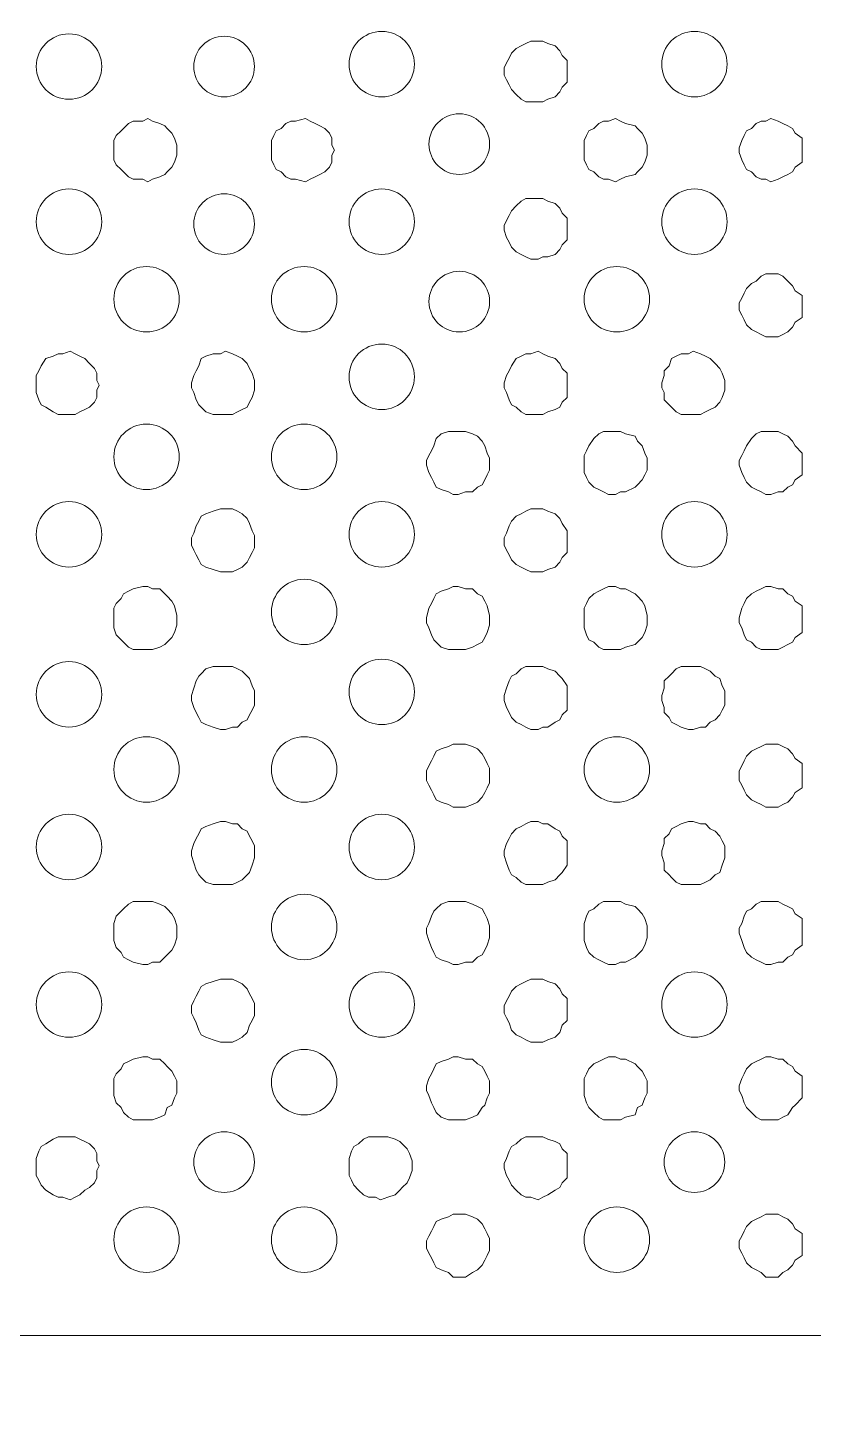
# Model space of a CAD drawing. Header units: inches. Extents: x 0.13 to 4.47, y 0.19 to 3.07.
# Drawn here: x 0.6191 to 0.7696, y 2.1988 to 2.4648 of the extents above; entities that cross this region are included whole.
import ezdxf

# ---------------------------------------------------------------- set-up
doc = ezdxf.new("R2010")
doc.units = ezdxf.units.IN
doc.header["$MEASUREMENT"] = 0
doc.layers.add('PDF_PDF5_PDF12_PDF11_0', color=7, linetype='Continuous')
doc.layers.add('PDF_PDF5_PDF12_PDF11_PROYECCION 2', color=7, linetype='Continuous')

msp = doc.modelspace()

# ---------------------------------------------------------------- linework, layer by layer
at = {"layer": 'PDF_PDF5_PDF12_PDF11_0', "lineweight": 5}
msp.add_lwpolyline([(1.01131, 2.21426), (1.01131, 2.01921), (0.98577, 2.01921), (0.98577, 2.21426), (0.48932, 2.21426), (0.48932, 2.01921), (0.46378, 2.01921), (0.46378, 2.73764)], dxfattribs=at)
at = {"layer": 'PDF_PDF5_PDF12_PDF11_PROYECCION 2', "lineweight": 5}
for points in [[(0.72245, 2.45621), (0.72245, 2.4576), (0.72245, 2.45853), (0.72152, 2.45946), (0.72106, 2.46039), (0.72013, 2.46132), (0.71874, 2.46178), (0.71781, 2.46225), (0.71688, 2.46225), (0.71549, 2.46225), (0.71456, 2.46178), (0.71363, 2.46132), (0.7127, 2.46086), (0.71177, 2.45993), (0.71131, 2.459), (0.71084, 2.45807), (0.71038, 2.45714), (0.71038, 2.45575), (0.71084, 2.45482), (0.71131, 2.45389), (0.71177, 2.45296), (0.7127, 2.45203), (0.71363, 2.4511), (0.71456, 2.45064), (0.71549, 2.45064), (0.71688, 2.45064), (0.71781, 2.45064), (0.71874, 2.4511), (0.72013, 2.45157), (0.72106, 2.4525), (0.72152, 2.45343), (0.72245, 2.45435), (0.72245, 2.45528)], [(0.64768, 2.44135), (0.64768, 2.44228), (0.64722, 2.44367), (0.64675, 2.4446), (0.64583, 2.44553), (0.64536, 2.44599), (0.64443, 2.44646), (0.64304, 2.44692), (0.64211, 2.44739), (0.64118, 2.44692), (0.63932, 2.44692), (0.6384, 2.44646), (0.63747, 2.44553), (0.637, 2.44507), (0.63607, 2.44414), (0.63561, 2.44321), (0.63561, 2.44182), (0.63561, 2.44089), (0.63561, 2.43949), (0.63607, 2.43856), (0.637, 2.43764), (0.63747, 2.43717), (0.6384, 2.43624), (0.63932, 2.43578), (0.64118, 2.43578), (0.64211, 2.43531), (0.64304, 2.43578), (0.64443, 2.43624), (0.64536, 2.43671), (0.64583, 2.43717), (0.64675, 2.4381), (0.64722, 2.43903), (0.64768, 2.44042)], [(0.67787, 2.44135), (0.6774, 2.44228), (0.6774, 2.44367), (0.67694, 2.4446), (0.67601, 2.44553), (0.67508, 2.44599), (0.67415, 2.44646), (0.67323, 2.44692), (0.6723, 2.44739), (0.67044, 2.44692), (0.66951, 2.44692), (0.66858, 2.44646), (0.66765, 2.44553), (0.66672, 2.44507), (0.66626, 2.44414), (0.66579, 2.44321), (0.66579, 2.44182), (0.66579, 2.44089), (0.66579, 2.43949), (0.66626, 2.43856), (0.66672, 2.43764), (0.66765, 2.43717), (0.66858, 2.43624), (0.66951, 2.43578), (0.67044, 2.43578), (0.6723, 2.43531), (0.67323, 2.43578), (0.67415, 2.43624), (0.67508, 2.43671), (0.67601, 2.43717), (0.67694, 2.4381), (0.6774, 2.43903), (0.6774, 2.44042)], [(0.73778, 2.44135), (0.73778, 2.44228), (0.73731, 2.44367), (0.73685, 2.4446), (0.73592, 2.44553), (0.73545, 2.44599), (0.7336, 2.44646), (0.73267, 2.44692), (0.73174, 2.44739), (0.73035, 2.44692), (0.72942, 2.44692), (0.72849, 2.44646), (0.72756, 2.44553), (0.72663, 2.44507), (0.72617, 2.44414), (0.7257, 2.44321), (0.7257, 2.44182), (0.7257, 2.44089), (0.7257, 2.43949), (0.72617, 2.43856), (0.72663, 2.43764), (0.72756, 2.43717), (0.72849, 2.43624), (0.72942, 2.43578), (0.73035, 2.43578), (0.73174, 2.43531), (0.73267, 2.43578), (0.7336, 2.43624), (0.73545, 2.43671), (0.73592, 2.43717), (0.73685, 2.4381), (0.73731, 2.43903), (0.73778, 2.44042)], [(0.7675, 2.44135), (0.7675, 2.44228), (0.7675, 2.44367), (0.76611, 2.4446), (0.76564, 2.44553), (0.76471, 2.44599), (0.76378, 2.44646), (0.76285, 2.44692), (0.76146, 2.44739), (0.76053, 2.44692), (0.7596, 2.44692), (0.75867, 2.44646), (0.75775, 2.44553), (0.75682, 2.44507), (0.75635, 2.44414), (0.75589, 2.44321), (0.75542, 2.44182), (0.75542, 2.44089), (0.75589, 2.43949), (0.75635, 2.43856), (0.75682, 2.43764), (0.75775, 2.43717), (0.75867, 2.43624), (0.7596, 2.43578), (0.76053, 2.43578), (0.76146, 2.43531), (0.76285, 2.43578), (0.76378, 2.43624), (0.76471, 2.43671), (0.76564, 2.43717), (0.76611, 2.4381), (0.7675, 2.43903), (0.7675, 2.44042)], [(0.72245, 2.42649), (0.72245, 2.42742), (0.72245, 2.42835), (0.72152, 2.42928), (0.72106, 2.43021), (0.72013, 2.43113), (0.71874, 2.4316), (0.71781, 2.43206), (0.71688, 2.43206), (0.71549, 2.43206), (0.71456, 2.43206), (0.71363, 2.4316), (0.7127, 2.43067), (0.71177, 2.42974), (0.71131, 2.42881), (0.71084, 2.42788), (0.71038, 2.42695), (0.71038, 2.42603), (0.71084, 2.42463), (0.71131, 2.4237), (0.71177, 2.42277), (0.7127, 2.42185), (0.71363, 2.42138), (0.71456, 2.42092), (0.71549, 2.42045), (0.71688, 2.42045), (0.71781, 2.42092), (0.71874, 2.42092), (0.72013, 2.42138), (0.72106, 2.42231), (0.72152, 2.42324), (0.72245, 2.42417), (0.72245, 2.4251)], [(0.7675, 2.41116), (0.7675, 2.41256), (0.7675, 2.41349), (0.76611, 2.41442), (0.76564, 2.41534), (0.76471, 2.41627), (0.76378, 2.4172), (0.76285, 2.41767), (0.76146, 2.41767), (0.76053, 2.41767), (0.7596, 2.4172), (0.75867, 2.41627), (0.75775, 2.41581), (0.75682, 2.41488), (0.75635, 2.41395), (0.75589, 2.41302), (0.75542, 2.41209), (0.75542, 2.4107), (0.75589, 2.40977), (0.75635, 2.40884), (0.75682, 2.40791), (0.75775, 2.40699), (0.75867, 2.40652), (0.7596, 2.40606), (0.76053, 2.40559), (0.76146, 2.40559), (0.76285, 2.40559), (0.76378, 2.40606), (0.76471, 2.40652), (0.76564, 2.40745), (0.76611, 2.40838), (0.7675, 2.40931), (0.7675, 2.41024)], [(0.63282, 2.3963), (0.63236, 2.39723), (0.63236, 2.39863), (0.63189, 2.39955), (0.63096, 2.40048), (0.63004, 2.40141), (0.62911, 2.40188), (0.62818, 2.40234), (0.62725, 2.40281), (0.62586, 2.40234), (0.62493, 2.40234), (0.624, 2.40188), (0.62261, 2.40141), (0.62168, 2.40002), (0.62121, 2.39909), (0.62075, 2.39816), (0.62075, 2.39677), (0.62075, 2.39584), (0.62075, 2.39491), (0.62121, 2.39352), (0.62168, 2.39259), (0.62261, 2.39212), (0.624, 2.3912), (0.62493, 2.39073), (0.62586, 2.39073), (0.62725, 2.39073), (0.62818, 2.39073), (0.62911, 2.3912), (0.63004, 2.39166), (0.63096, 2.39212), (0.63189, 2.39305), (0.63236, 2.39398), (0.63236, 2.39538)], [(0.66254, 2.3963), (0.66254, 2.39723), (0.66208, 2.39863), (0.66162, 2.39955), (0.66115, 2.40048), (0.66022, 2.40141), (0.65929, 2.40188), (0.65836, 2.40234), (0.65697, 2.40281), (0.65604, 2.40234), (0.65465, 2.40234), (0.65326, 2.40188), (0.65233, 2.40141), (0.65186, 2.40002), (0.6514, 2.39909), (0.65093, 2.39816), (0.65047, 2.39677), (0.65047, 2.39584), (0.65093, 2.39491), (0.6514, 2.39352), (0.65186, 2.39259), (0.65233, 2.39212), (0.65326, 2.3912), (0.65465, 2.39073), (0.65604, 2.39073), (0.65697, 2.39073), (0.65836, 2.39073), (0.65929, 2.3912), (0.66022, 2.39166), (0.66115, 2.39212), (0.66162, 2.39305), (0.66208, 2.39398), (0.66254, 2.39538)], [(0.72245, 2.3963), (0.72245, 2.39723), (0.72245, 2.39863), (0.72152, 2.39955), (0.72106, 2.40048), (0.72013, 2.40141), (0.71874, 2.40188), (0.71781, 2.40234), (0.71688, 2.40281), (0.71549, 2.40234), (0.71456, 2.40234), (0.71363, 2.40188), (0.7127, 2.40141), (0.71177, 2.40002), (0.71131, 2.39909), (0.71084, 2.39816), (0.71038, 2.39677), (0.71038, 2.39584), (0.71084, 2.39491), (0.71131, 2.39352), (0.71177, 2.39259), (0.7127, 2.39212), (0.71363, 2.3912), (0.71456, 2.39073), (0.71549, 2.39073), (0.71688, 2.39073), (0.71781, 2.39073), (0.71874, 2.3912), (0.72013, 2.39166), (0.72106, 2.39212), (0.72152, 2.39305), (0.72245, 2.39398), (0.72245, 2.39538)], [(0.75264, 2.3963), (0.75264, 2.39723), (0.75217, 2.39863), (0.75171, 2.39955), (0.75078, 2.40048), (0.74985, 2.40141), (0.74892, 2.40188), (0.74799, 2.40234), (0.7466, 2.40281), (0.74567, 2.40234), (0.74428, 2.40234), (0.74335, 2.40188), (0.74242, 2.40141), (0.74196, 2.40002), (0.74103, 2.39909), (0.74103, 2.39816), (0.74056, 2.39677), (0.74056, 2.39584), (0.74103, 2.39491), (0.74103, 2.39352), (0.74196, 2.39259), (0.74242, 2.39212), (0.74335, 2.3912), (0.74428, 2.39073), (0.74567, 2.39073), (0.7466, 2.39073), (0.74799, 2.39073), (0.74892, 2.3912), (0.74985, 2.39166), (0.75078, 2.39212), (0.75171, 2.39305), (0.75217, 2.39398), (0.75264, 2.39538)], [(0.70759, 2.38144), (0.70759, 2.38237), (0.70713, 2.3833), (0.70666, 2.38469), (0.7062, 2.38562), (0.70527, 2.38655), (0.70434, 2.38702), (0.70295, 2.38748), (0.70155, 2.38748), (0.70062, 2.38748), (0.6997, 2.38748), (0.6983, 2.38702), (0.69737, 2.38609), (0.69691, 2.38469), (0.69645, 2.38377), (0.69598, 2.38284), (0.69552, 2.38191), (0.69552, 2.38098), (0.69598, 2.37959), (0.69645, 2.37866), (0.69691, 2.37773), (0.69737, 2.3768), (0.6983, 2.37633), (0.6997, 2.37587), (0.70062, 2.37541), (0.70155, 2.37541), (0.70295, 2.37587), (0.70434, 2.37587), (0.70527, 2.3768), (0.7062, 2.37726), (0.70666, 2.37819), (0.70713, 2.37912), (0.70759, 2.38005)], [(0.73778, 2.38144), (0.73778, 2.38237), (0.73731, 2.3833), (0.73685, 2.38469), (0.73592, 2.38562), (0.73545, 2.38655), (0.7336, 2.38702), (0.73267, 2.38748), (0.73174, 2.38748), (0.73035, 2.38748), (0.72942, 2.38748), (0.72849, 2.38702), (0.72756, 2.38609), (0.72663, 2.38469), (0.72617, 2.38377), (0.7257, 2.38284), (0.7257, 2.38191), (0.7257, 2.38098), (0.7257, 2.37959), (0.72617, 2.37866), (0.72663, 2.37773), (0.72756, 2.3768), (0.72849, 2.37633), (0.72942, 2.37587), (0.73035, 2.37541), (0.73174, 2.37541), (0.73267, 2.37587), (0.7336, 2.37587), (0.73545, 2.3768), (0.73592, 2.37726), (0.73685, 2.37819), (0.73731, 2.37912), (0.73778, 2.38005)], [(0.7675, 2.38144), (0.7675, 2.38237), (0.7675, 2.3833), (0.76611, 2.38469), (0.76564, 2.38562), (0.76471, 2.38655), (0.76378, 2.38702), (0.76285, 2.38748), (0.76146, 2.38748), (0.76053, 2.38748), (0.7596, 2.38748), (0.75867, 2.38702), (0.75775, 2.38609), (0.75682, 2.38469), (0.75635, 2.38377), (0.75589, 2.38284), (0.75542, 2.38191), (0.75542, 2.38098), (0.75589, 2.37959), (0.75635, 2.37866), (0.75682, 2.37773), (0.75775, 2.3768), (0.75867, 2.37633), (0.7596, 2.37587), (0.76053, 2.37541), (0.76146, 2.37541), (0.76285, 2.37587), (0.76378, 2.37587), (0.76471, 2.3768), (0.76564, 2.37726), (0.76611, 2.37819), (0.7675, 2.37912), (0.7675, 2.38005)], [(0.66254, 2.36612), (0.66254, 2.36751), (0.66208, 2.36844), (0.66162, 2.36983), (0.66115, 2.37076), (0.66022, 2.37169), (0.65929, 2.37216), (0.65836, 2.37262), (0.65697, 2.37262), (0.65604, 2.37262), (0.65465, 2.37216), (0.65326, 2.37169), (0.65233, 2.37123), (0.65186, 2.3703), (0.6514, 2.36937), (0.65093, 2.36798), (0.65047, 2.36705), (0.65047, 2.36565), (0.65093, 2.36472), (0.6514, 2.3638), (0.65186, 2.36287), (0.65233, 2.36194), (0.65326, 2.36147), (0.65465, 2.36101), (0.65604, 2.36055), (0.65697, 2.36055), (0.65836, 2.36055), (0.65929, 2.36101), (0.66022, 2.36147), (0.66115, 2.3624), (0.66162, 2.36333), (0.66208, 2.36426), (0.66254, 2.36519)], [(0.72245, 2.36612), (0.72245, 2.36751), (0.72245, 2.36844), (0.72152, 2.36983), (0.72106, 2.37076), (0.72013, 2.37169), (0.71874, 2.37216), (0.71781, 2.37262), (0.71688, 2.37262), (0.71549, 2.37262), (0.71456, 2.37216), (0.71363, 2.37169), (0.7127, 2.37123), (0.71177, 2.3703), (0.71131, 2.36937), (0.71084, 2.36798), (0.71038, 2.36705), (0.71038, 2.36565), (0.71084, 2.36472), (0.71131, 2.3638), (0.71177, 2.36287), (0.7127, 2.36194), (0.71363, 2.36147), (0.71456, 2.36101), (0.71549, 2.36055), (0.71688, 2.36055), (0.71781, 2.36055), (0.71874, 2.36101), (0.72013, 2.36147), (0.72106, 2.3624), (0.72152, 2.36333), (0.72245, 2.36426), (0.72245, 2.36519)], [(0.64768, 2.35126), (0.64768, 2.35219), (0.64722, 2.35404), (0.64675, 2.35497), (0.64583, 2.3559), (0.64536, 2.35637), (0.64443, 2.35729), (0.64304, 2.35729), (0.64211, 2.35776), (0.64118, 2.35776), (0.63932, 2.35729), (0.6384, 2.35683), (0.63747, 2.35637), (0.637, 2.35544), (0.63607, 2.35451), (0.63561, 2.35358), (0.63561, 2.35172), (0.63561, 2.35079), (0.63561, 2.34986), (0.63607, 2.34847), (0.637, 2.34754), (0.63747, 2.34708), (0.6384, 2.34615), (0.63932, 2.34568), (0.64118, 2.34568), (0.64211, 2.34568), (0.64304, 2.34568), (0.64443, 2.34615), (0.64536, 2.34661), (0.64583, 2.34708), (0.64675, 2.34801), (0.64722, 2.34894), (0.64768, 2.35033)], [(0.70759, 2.35126), (0.70759, 2.35219), (0.70713, 2.35404), (0.70666, 2.35497), (0.7062, 2.3559), (0.70527, 2.35637), (0.70434, 2.35729), (0.70295, 2.35729), (0.70155, 2.35776), (0.70062, 2.35776), (0.6997, 2.35729), (0.6983, 2.35683), (0.69737, 2.35637), (0.69691, 2.35544), (0.69645, 2.35451), (0.69598, 2.35358), (0.69552, 2.35172), (0.69552, 2.35079), (0.69598, 2.34986), (0.69645, 2.34847), (0.69691, 2.34754), (0.69737, 2.34708), (0.6983, 2.34615), (0.6997, 2.34568), (0.70062, 2.34568), (0.70155, 2.34568), (0.70295, 2.34568), (0.70434, 2.34615), (0.70527, 2.34661), (0.7062, 2.34708), (0.70666, 2.34801), (0.70713, 2.34894), (0.70759, 2.35033)], [(0.73778, 2.35126), (0.73778, 2.35219), (0.73731, 2.35404), (0.73685, 2.35497), (0.73592, 2.3559), (0.73545, 2.35637), (0.7336, 2.35729), (0.73267, 2.35729), (0.73174, 2.35776), (0.73035, 2.35776), (0.72942, 2.35729), (0.72849, 2.35683), (0.72756, 2.35637), (0.72663, 2.35544), (0.72617, 2.35451), (0.7257, 2.35358), (0.7257, 2.35172), (0.7257, 2.35079), (0.7257, 2.34986), (0.72617, 2.34847), (0.72663, 2.34754), (0.72756, 2.34708), (0.72849, 2.34615), (0.72942, 2.34568), (0.73035, 2.34568), (0.73174, 2.34568), (0.73267, 2.34568), (0.7336, 2.34615), (0.73545, 2.34661), (0.73592, 2.34708), (0.73685, 2.34801), (0.73731, 2.34894), (0.73778, 2.35033)], [(0.7675, 2.35126), (0.7675, 2.35219), (0.7675, 2.35404), (0.76611, 2.35497), (0.76564, 2.3559), (0.76471, 2.35637), (0.76378, 2.35729), (0.76285, 2.35729), (0.76146, 2.35776), (0.76053, 2.35776), (0.7596, 2.35729), (0.75867, 2.35683), (0.75775, 2.35637), (0.75682, 2.35544), (0.75635, 2.35451), (0.75589, 2.35358), (0.75542, 2.35172), (0.75542, 2.35079), (0.75589, 2.34986), (0.75635, 2.34847), (0.75682, 2.34754), (0.75775, 2.34708), (0.75867, 2.34615), (0.7596, 2.34568), (0.76053, 2.34568), (0.76146, 2.34568), (0.76285, 2.34568), (0.76378, 2.34615), (0.76471, 2.34661), (0.76564, 2.34708), (0.76611, 2.34801), (0.7675, 2.34894), (0.7675, 2.35033)], [(0.66254, 2.3364), (0.66254, 2.33779), (0.66208, 2.33872), (0.66162, 2.34011), (0.66115, 2.34058), (0.66022, 2.3415), (0.65929, 2.34197), (0.65836, 2.34243), (0.65697, 2.34243), (0.65604, 2.34243), (0.65465, 2.34243), (0.65326, 2.34197), (0.65233, 2.34104), (0.65186, 2.34058), (0.6514, 2.33965), (0.65093, 2.33825), (0.65047, 2.33686), (0.65047, 2.33593), (0.65093, 2.33454), (0.6514, 2.33361), (0.65186, 2.33268), (0.65233, 2.33175), (0.65326, 2.33129), (0.65465, 2.33082), (0.65604, 2.33036), (0.65697, 2.33036), (0.65836, 2.33082), (0.65929, 2.33082), (0.66022, 2.33175), (0.66115, 2.33222), (0.66162, 2.33315), (0.66208, 2.33407), (0.66254, 2.335)], [(0.72245, 2.3364), (0.72245, 2.33779), (0.72245, 2.33872), (0.72152, 2.34011), (0.72106, 2.34058), (0.72013, 2.3415), (0.71874, 2.34197), (0.71781, 2.34243), (0.71688, 2.34243), (0.71549, 2.34243), (0.71456, 2.34243), (0.71363, 2.34197), (0.7127, 2.34104), (0.71177, 2.34058), (0.71131, 2.33965), (0.71084, 2.33825), (0.71038, 2.33686), (0.71038, 2.33593), (0.71084, 2.33454), (0.71131, 2.33361), (0.71177, 2.33268), (0.7127, 2.33175), (0.71363, 2.33129), (0.71456, 2.33082), (0.71549, 2.33036), (0.71688, 2.33036), (0.71781, 2.33082), (0.71874, 2.33082), (0.72013, 2.33175), (0.72106, 2.33222), (0.72152, 2.33315), (0.72245, 2.33407), (0.72245, 2.335)], [(0.75264, 2.3364), (0.75264, 2.33779), (0.75217, 2.33872), (0.75171, 2.34011), (0.75078, 2.34058), (0.74985, 2.3415), (0.74892, 2.34197), (0.74799, 2.34243), (0.7466, 2.34243), (0.74567, 2.34243), (0.74428, 2.34243), (0.74335, 2.34197), (0.74242, 2.34104), (0.74196, 2.34058), (0.74103, 2.33965), (0.74103, 2.33825), (0.74056, 2.33686), (0.74056, 2.33593), (0.74103, 2.33454), (0.74103, 2.33361), (0.74196, 2.33268), (0.74242, 2.33175), (0.74335, 2.33129), (0.74428, 2.33082), (0.74567, 2.33036), (0.7466, 2.33036), (0.74799, 2.33082), (0.74892, 2.33082), (0.74985, 2.33175), (0.75078, 2.33222), (0.75171, 2.33315), (0.75217, 2.33407), (0.75264, 2.335)], [(0.70759, 2.32154), (0.70759, 2.32293), (0.70713, 2.32386), (0.70666, 2.32479), (0.7062, 2.32572), (0.70527, 2.32664), (0.70434, 2.32711), (0.70295, 2.32757), (0.70155, 2.32757), (0.70062, 2.32757), (0.6997, 2.32711), (0.6983, 2.32664), (0.69737, 2.32618), (0.69691, 2.32525), (0.69645, 2.32432), (0.69598, 2.32339), (0.69552, 2.32246), (0.69552, 2.32061), (0.69598, 2.31968), (0.69645, 2.31875), (0.69691, 2.31782), (0.69737, 2.31689), (0.6983, 2.31643), (0.6997, 2.31596), (0.70062, 2.3155), (0.70155, 2.3155), (0.70295, 2.3155), (0.70434, 2.31596), (0.70527, 2.31643), (0.7062, 2.31736), (0.70666, 2.31828), (0.70713, 2.31921), (0.70759, 2.32014)], [(0.7675, 2.32154), (0.7675, 2.32293), (0.7675, 2.32386), (0.76611, 2.32479), (0.76564, 2.32572), (0.76471, 2.32664), (0.76378, 2.32711), (0.76285, 2.32757), (0.76146, 2.32757), (0.76053, 2.32757), (0.7596, 2.32711), (0.75867, 2.32664), (0.75775, 2.32618), (0.75682, 2.32525), (0.75635, 2.32432), (0.75589, 2.32339), (0.75542, 2.32246), (0.75542, 2.32061), (0.75589, 2.31968), (0.75635, 2.31875), (0.75682, 2.31782), (0.75775, 2.31689), (0.75867, 2.31643), (0.7596, 2.31596), (0.76053, 2.3155), (0.76146, 2.3155), (0.76285, 2.3155), (0.76378, 2.31596), (0.76471, 2.31643), (0.76564, 2.31736), (0.76611, 2.31828), (0.7675, 2.31921), (0.7675, 2.32014)], [(0.66254, 2.30667), (0.66254, 2.30807), (0.66208, 2.309), (0.66162, 2.30993), (0.66115, 2.31085), (0.66022, 2.31132), (0.65929, 2.31225), (0.65836, 2.31225), (0.65697, 2.31271), (0.65604, 2.31271), (0.65465, 2.31225), (0.65326, 2.31178), (0.65233, 2.31132), (0.65186, 2.31039), (0.6514, 2.30946), (0.65093, 2.30853), (0.65047, 2.30714), (0.65047, 2.30621), (0.65093, 2.30482), (0.6514, 2.30342), (0.65186, 2.3025), (0.65233, 2.30203), (0.65326, 2.3011), (0.65465, 2.30064), (0.65604, 2.30064), (0.65697, 2.30064), (0.65836, 2.30064), (0.65929, 2.3011), (0.66022, 2.30157), (0.66115, 2.3025), (0.66162, 2.30296), (0.66208, 2.30435), (0.66254, 2.30575)], [(0.72245, 2.30667), (0.72245, 2.30807), (0.72245, 2.309), (0.72152, 2.30993), (0.72106, 2.31085), (0.72013, 2.31132), (0.71874, 2.31225), (0.71781, 2.31225), (0.71688, 2.31271), (0.71549, 2.31271), (0.71456, 2.31225), (0.71363, 2.31178), (0.7127, 2.31132), (0.71177, 2.31039), (0.71131, 2.30946), (0.71084, 2.30853), (0.71038, 2.30714), (0.71038, 2.30621), (0.71084, 2.30482), (0.71131, 2.30342), (0.71177, 2.3025), (0.7127, 2.30203), (0.71363, 2.3011), (0.71456, 2.30064), (0.71549, 2.30064), (0.71688, 2.30064), (0.71781, 2.30064), (0.71874, 2.3011), (0.72013, 2.30157), (0.72106, 2.3025), (0.72152, 2.30296), (0.72245, 2.30435), (0.72245, 2.30575)], [(0.75264, 2.30667), (0.75264, 2.30807), (0.75217, 2.309), (0.75171, 2.30993), (0.75078, 2.31085), (0.74985, 2.31132), (0.74892, 2.31225), (0.74799, 2.31225), (0.7466, 2.31271), (0.74567, 2.31271), (0.74428, 2.31225), (0.74335, 2.31178), (0.74242, 2.31132), (0.74196, 2.31039), (0.74103, 2.30946), (0.74103, 2.30853), (0.74056, 2.30714), (0.74056, 2.30621), (0.74103, 2.30482), (0.74103, 2.30342), (0.74196, 2.3025), (0.74242, 2.30203), (0.74335, 2.3011), (0.74428, 2.30064), (0.74567, 2.30064), (0.7466, 2.30064), (0.74799, 2.30064), (0.74892, 2.3011), (0.74985, 2.30157), (0.75078, 2.3025), (0.75171, 2.30296), (0.75217, 2.30435), (0.75264, 2.30575)], [(0.64768, 2.29181), (0.64768, 2.29274), (0.64722, 2.29414), (0.64675, 2.29506), (0.64583, 2.29599), (0.64536, 2.29646), (0.64443, 2.29692), (0.64304, 2.29739), (0.64211, 2.29739), (0.64118, 2.29739), (0.63932, 2.29739), (0.6384, 2.29692), (0.63747, 2.29599), (0.637, 2.29553), (0.63607, 2.2946), (0.63561, 2.29321), (0.63561, 2.29228), (0.63561, 2.29135), (0.63561, 2.28996), (0.63607, 2.28856), (0.637, 2.28763), (0.63747, 2.28671), (0.6384, 2.28624), (0.63932, 2.28578), (0.64118, 2.28531), (0.64211, 2.28531), (0.64304, 2.28578), (0.64443, 2.28578), (0.64536, 2.28671), (0.64583, 2.28717), (0.64675, 2.2881), (0.64722, 2.28903), (0.64768, 2.29042)], [(0.70759, 2.29181), (0.70759, 2.29274), (0.70713, 2.29414), (0.70666, 2.29506), (0.7062, 2.29599), (0.70527, 2.29646), (0.70434, 2.29692), (0.70295, 2.29739), (0.70155, 2.29739), (0.70062, 2.29739), (0.6997, 2.29739), (0.6983, 2.29692), (0.69737, 2.29599), (0.69691, 2.29553), (0.69645, 2.2946), (0.69598, 2.29321), (0.69552, 2.29228), (0.69552, 2.29135), (0.69598, 2.28996), (0.69645, 2.28856), (0.69691, 2.28763), (0.69737, 2.28671), (0.6983, 2.28624), (0.6997, 2.28578), (0.70062, 2.28531), (0.70155, 2.28531), (0.70295, 2.28578), (0.70434, 2.28578), (0.70527, 2.28671), (0.7062, 2.28717), (0.70666, 2.2881), (0.70713, 2.28903), (0.70759, 2.29042)], [(0.73778, 2.29181), (0.73778, 2.29274), (0.73731, 2.29414), (0.73685, 2.29506), (0.73592, 2.29599), (0.73545, 2.29646), (0.7336, 2.29692), (0.73267, 2.29739), (0.73174, 2.29739), (0.73035, 2.29739), (0.72942, 2.29739), (0.72849, 2.29692), (0.72756, 2.29599), (0.72663, 2.29553), (0.72617, 2.2946), (0.7257, 2.29321), (0.7257, 2.29228), (0.7257, 2.29135), (0.7257, 2.28996), (0.72617, 2.28856), (0.72663, 2.28763), (0.72756, 2.28671), (0.72849, 2.28624), (0.72942, 2.28578), (0.73035, 2.28531), (0.73174, 2.28531), (0.73267, 2.28578), (0.7336, 2.28578), (0.73545, 2.28671), (0.73592, 2.28717), (0.73685, 2.2881), (0.73731, 2.28903), (0.73778, 2.29042)], [(0.7675, 2.29181), (0.7675, 2.29274), (0.7675, 2.29414), (0.76611, 2.29506), (0.76564, 2.29599), (0.76471, 2.29646), (0.76378, 2.29692), (0.76285, 2.29739), (0.76146, 2.29739), (0.76053, 2.29739), (0.7596, 2.29739), (0.75867, 2.29692), (0.75775, 2.29599), (0.75682, 2.29553), (0.75635, 2.2946), (0.75589, 2.29321), (0.75542, 2.29228), (0.75542, 2.29135), (0.75589, 2.28996), (0.75635, 2.28856), (0.75682, 2.28763), (0.75775, 2.28671), (0.75867, 2.28624), (0.7596, 2.28578), (0.76053, 2.28531), (0.76146, 2.28531), (0.76285, 2.28578), (0.76378, 2.28578), (0.76471, 2.28671), (0.76564, 2.28717), (0.76611, 2.2881), (0.7675, 2.28903), (0.7675, 2.29042)], [(0.66254, 2.27695), (0.66254, 2.27788), (0.66208, 2.27881), (0.66162, 2.27974), (0.66115, 2.28067), (0.66022, 2.2816), (0.65929, 2.28206), (0.65836, 2.28253), (0.65697, 2.28253), (0.65604, 2.28253), (0.65465, 2.28206), (0.65326, 2.2816), (0.65233, 2.28113), (0.65186, 2.2802), (0.6514, 2.27928), (0.65093, 2.27835), (0.65047, 2.27742), (0.65047, 2.27602), (0.65093, 2.2751), (0.6514, 2.27417), (0.65186, 2.27277), (0.65233, 2.27184), (0.65326, 2.27138), (0.65465, 2.27092), (0.65604, 2.27045), (0.65697, 2.27045), (0.65836, 2.27045), (0.65929, 2.27092), (0.66022, 2.27138), (0.66115, 2.27231), (0.66162, 2.2737), (0.66208, 2.27463), (0.66254, 2.27556)], [(0.72245, 2.27695), (0.72245, 2.27788), (0.72245, 2.27881), (0.72152, 2.27974), (0.72106, 2.28067), (0.72013, 2.2816), (0.71874, 2.28206), (0.71781, 2.28253), (0.71688, 2.28253), (0.71549, 2.28253), (0.71456, 2.28206), (0.71363, 2.2816), (0.7127, 2.28113), (0.71177, 2.2802), (0.71131, 2.27928), (0.71084, 2.27835), (0.71038, 2.27742), (0.71038, 2.27602), (0.71084, 2.2751), (0.71131, 2.27417), (0.71177, 2.27277), (0.7127, 2.27184), (0.71363, 2.27138), (0.71456, 2.27092), (0.71549, 2.27045), (0.71688, 2.27045), (0.71781, 2.27045), (0.71874, 2.27092), (0.72013, 2.27138), (0.72106, 2.27231), (0.72152, 2.2737), (0.72245, 2.27463), (0.72245, 2.27556)], [(0.64768, 2.26163), (0.64768, 2.26302), (0.64722, 2.26395), (0.64675, 2.26488), (0.64583, 2.26581), (0.64536, 2.26627), (0.64443, 2.2672), (0.64304, 2.2672), (0.64211, 2.26767), (0.64118, 2.26767), (0.63932, 2.2672), (0.6384, 2.26674), (0.63747, 2.26627), (0.637, 2.26534), (0.63607, 2.26441), (0.63561, 2.26349), (0.63561, 2.26209), (0.63561, 2.26116), (0.63561, 2.26023), (0.63607, 2.25884), (0.637, 2.25791), (0.63747, 2.25698), (0.6384, 2.25606), (0.63932, 2.25559), (0.64118, 2.25559), (0.64211, 2.25559), (0.64304, 2.25559), (0.64443, 2.25606), (0.64536, 2.25652), (0.64583, 2.25791), (0.64675, 2.25838), (0.64722, 2.25977), (0.64768, 2.2607)], [(0.70759, 2.26163), (0.70759, 2.26302), (0.70713, 2.26395), (0.70666, 2.26488), (0.7062, 2.26581), (0.70527, 2.26627), (0.70434, 2.2672), (0.70295, 2.2672), (0.70155, 2.26767), (0.70062, 2.26767), (0.6997, 2.2672), (0.6983, 2.26674), (0.69737, 2.26627), (0.69691, 2.26534), (0.69645, 2.26441), (0.69598, 2.26349), (0.69552, 2.26209), (0.69552, 2.26116), (0.69598, 2.26023), (0.69645, 2.25884), (0.69691, 2.25791), (0.69737, 2.25698), (0.6983, 2.25606), (0.6997, 2.25559), (0.70062, 2.25559), (0.70155, 2.25559), (0.70295, 2.25559), (0.70434, 2.25606), (0.70527, 2.25652), (0.7062, 2.25791), (0.70666, 2.25838), (0.70713, 2.25977), (0.70759, 2.2607)], [(0.73778, 2.26163), (0.73778, 2.26302), (0.73731, 2.26395), (0.73685, 2.26488), (0.73592, 2.26581), (0.73545, 2.26627), (0.7336, 2.2672), (0.73267, 2.2672), (0.73174, 2.26767), (0.73035, 2.26767), (0.72942, 2.2672), (0.72849, 2.26674), (0.72756, 2.26627), (0.72663, 2.26534), (0.72617, 2.26441), (0.7257, 2.26349), (0.7257, 2.26209), (0.7257, 2.26116), (0.7257, 2.26023), (0.72617, 2.25884), (0.72663, 2.25791), (0.72756, 2.25698), (0.72849, 2.25606), (0.72942, 2.25559), (0.73035, 2.25559), (0.73174, 2.25559), (0.73267, 2.25559), (0.7336, 2.25606), (0.73545, 2.25652), (0.73592, 2.25791), (0.73685, 2.25838), (0.73731, 2.25977), (0.73778, 2.2607)], [(0.7675, 2.26163), (0.7675, 2.26302), (0.7675, 2.26395), (0.76611, 2.26488), (0.76564, 2.26581), (0.76471, 2.26627), (0.76378, 2.2672), (0.76285, 2.2672), (0.76146, 2.26767), (0.76053, 2.26767), (0.7596, 2.2672), (0.75867, 2.26674), (0.75775, 2.26627), (0.75682, 2.26534), (0.75635, 2.26441), (0.75589, 2.26349), (0.75542, 2.26209), (0.75542, 2.26116), (0.75589, 2.26023), (0.75635, 2.25884), (0.75682, 2.25791), (0.75775, 2.25698), (0.75867, 2.25606), (0.7596, 2.25559), (0.76053, 2.25559), (0.76146, 2.25559), (0.76285, 2.25559), (0.76378, 2.25606), (0.76471, 2.25652), (0.76564, 2.25791), (0.76611, 2.25838), (0.7675, 2.25977), (0.7675, 2.2607)], [(0.63282, 2.24677), (0.63236, 2.2477), (0.63236, 2.24909), (0.63189, 2.25002), (0.63096, 2.25095), (0.63004, 2.25141), (0.62911, 2.25188), (0.62818, 2.25234), (0.62725, 2.25234), (0.62586, 2.25234), (0.62493, 2.25234), (0.624, 2.25188), (0.62261, 2.25095), (0.62168, 2.25048), (0.62121, 2.24955), (0.62075, 2.24816), (0.62075, 2.24723), (0.62075, 2.2463), (0.62075, 2.24491), (0.62121, 2.24398), (0.62168, 2.24305), (0.62261, 2.24212), (0.624, 2.24119), (0.62493, 2.24073), (0.62586, 2.24073), (0.62725, 2.24027), (0.62818, 2.24073), (0.62911, 2.24119), (0.63004, 2.24212), (0.63096, 2.24259), (0.63189, 2.24352), (0.63236, 2.24445), (0.63236, 2.24584)], [(0.69273, 2.24677), (0.69273, 2.2477), (0.69227, 2.24909), (0.6918, 2.25002), (0.69087, 2.25095), (0.69041, 2.25141), (0.68948, 2.25188), (0.68809, 2.25234), (0.68669, 2.25234), (0.68576, 2.25234), (0.68437, 2.25234), (0.68344, 2.25188), (0.68251, 2.25095), (0.68158, 2.25048), (0.68112, 2.24955), (0.68066, 2.24816), (0.68066, 2.24723), (0.68066, 2.2463), (0.68066, 2.24491), (0.68112, 2.24398), (0.68158, 2.24305), (0.68251, 2.24212), (0.68344, 2.24119), (0.68437, 2.24073), (0.68576, 2.24073), (0.68669, 2.24027), (0.68809, 2.24073), (0.68948, 2.24119), (0.69041, 2.24212), (0.69087, 2.24259), (0.6918, 2.24352), (0.69227, 2.24445), (0.69273, 2.24584)], [(0.72245, 2.24677), (0.72245, 2.2477), (0.72245, 2.24909), (0.72152, 2.25002), (0.72106, 2.25095), (0.72013, 2.25141), (0.71874, 2.25188), (0.71781, 2.25234), (0.71688, 2.25234), (0.71549, 2.25234), (0.71456, 2.25234), (0.71363, 2.25188), (0.7127, 2.25095), (0.71177, 2.25048), (0.71131, 2.24955), (0.71084, 2.24816), (0.71038, 2.24723), (0.71038, 2.2463), (0.71084, 2.24491), (0.71131, 2.24398), (0.71177, 2.24305), (0.7127, 2.24212), (0.71363, 2.24119), (0.71456, 2.24073), (0.71549, 2.24073), (0.71688, 2.24027), (0.71781, 2.24073), (0.71874, 2.24119), (0.72013, 2.24212), (0.72106, 2.24259), (0.72152, 2.24352), (0.72245, 2.24445), (0.72245, 2.24584)], [(0.70759, 2.23191), (0.70759, 2.23284), (0.70713, 2.23376), (0.70666, 2.23469), (0.7062, 2.23562), (0.70527, 2.23655), (0.70434, 2.23701), (0.70295, 2.23748), (0.70155, 2.23748), (0.70062, 2.23748), (0.6997, 2.23701), (0.6983, 2.23655), (0.69737, 2.23609), (0.69691, 2.23516), (0.69645, 2.23423), (0.69598, 2.2333), (0.69552, 2.23237), (0.69552, 2.23098), (0.69598, 2.23005), (0.69645, 2.22912), (0.69691, 2.22819), (0.69737, 2.22726), (0.6983, 2.2268), (0.6997, 2.22633), (0.70062, 2.2254), (0.70155, 2.2254), (0.70295, 2.2254), (0.70434, 2.22633), (0.70527, 2.2268), (0.7062, 2.22773), (0.70666, 2.22866), (0.70713, 2.22958), (0.70759, 2.23051)], [(0.7675, 2.23191), (0.7675, 2.23284), (0.7675, 2.23376), (0.76611, 2.23469), (0.76564, 2.23562), (0.76471, 2.23655), (0.76378, 2.23701), (0.76285, 2.23748), (0.76146, 2.23748), (0.76053, 2.23748), (0.7596, 2.23701), (0.75867, 2.23655), (0.75775, 2.23609), (0.75682, 2.23516), (0.75635, 2.23423), (0.75589, 2.2333), (0.75542, 2.23237), (0.75542, 2.23098), (0.75589, 2.23005), (0.75635, 2.22912), (0.75682, 2.22819), (0.75775, 2.22726), (0.75867, 2.2268), (0.7596, 2.22633), (0.76053, 2.2254), (0.76146, 2.2254), (0.76285, 2.2254), (0.76378, 2.22633), (0.76471, 2.2268), (0.76564, 2.22773), (0.76611, 2.22866), (0.7675, 2.22958), (0.7675, 2.23051)]]:
    msp.add_lwpolyline(points, close=True, dxfattribs=at)
msp.add_lwpolyline([(0.46378, 2.21426), (1.01642, 2.21426)], dxfattribs=at)
for centre, radius in [((0.62702, 2.45737), 0.00627), ((0.68693, 2.45784), 0.00627), ((0.74683, 2.45784), 0.00627), ((0.65674, 2.45737), 0.00581), ((0.70179, 2.44251), 0.00581), ((0.62702, 2.42765), 0.00627), ((0.65674, 2.42719), 0.00581), ((0.68693, 2.42765), 0.00627), ((0.74683, 2.42765), 0.00627), ((0.64188, 2.41279), 0.00627), ((0.67206, 2.41279), 0.00627), ((0.73197, 2.41279), 0.00627), ((0.70179, 2.41233), 0.00581), ((0.68693, 2.39793), 0.00627), ((0.64188, 2.3826), 0.00627), ((0.67206, 2.3826), 0.00627), ((0.62702, 2.36774), 0.00627), ((0.68693, 2.36774), 0.00627), ((0.74683, 2.36774), 0.00627), ((0.67206, 2.35288), 0.00627), ((0.68693, 2.33756), 0.00627), ((0.62702, 2.33709), 0.00627), ((0.64188, 2.3227), 0.00627), ((0.67206, 2.3227), 0.00627), ((0.73197, 2.3227), 0.00627), ((0.62702, 2.30784), 0.00627), ((0.68693, 2.30784), 0.00627), ((0.67206, 2.29251), 0.00627), ((0.62702, 2.27765), 0.00627), ((0.68693, 2.27765), 0.00627), ((0.74683, 2.27765), 0.00627), ((0.67206, 2.26279), 0.00627), ((0.65674, 2.24746), 0.00581), ((0.74683, 2.24746), 0.00581), ((0.64188, 2.2326), 0.00627), ((0.67206, 2.2326), 0.00627), ((0.73197, 2.2326), 0.00627)]:
    msp.add_circle(centre, radius, dxfattribs=at)

doc.saveas('drawing.dxf')
